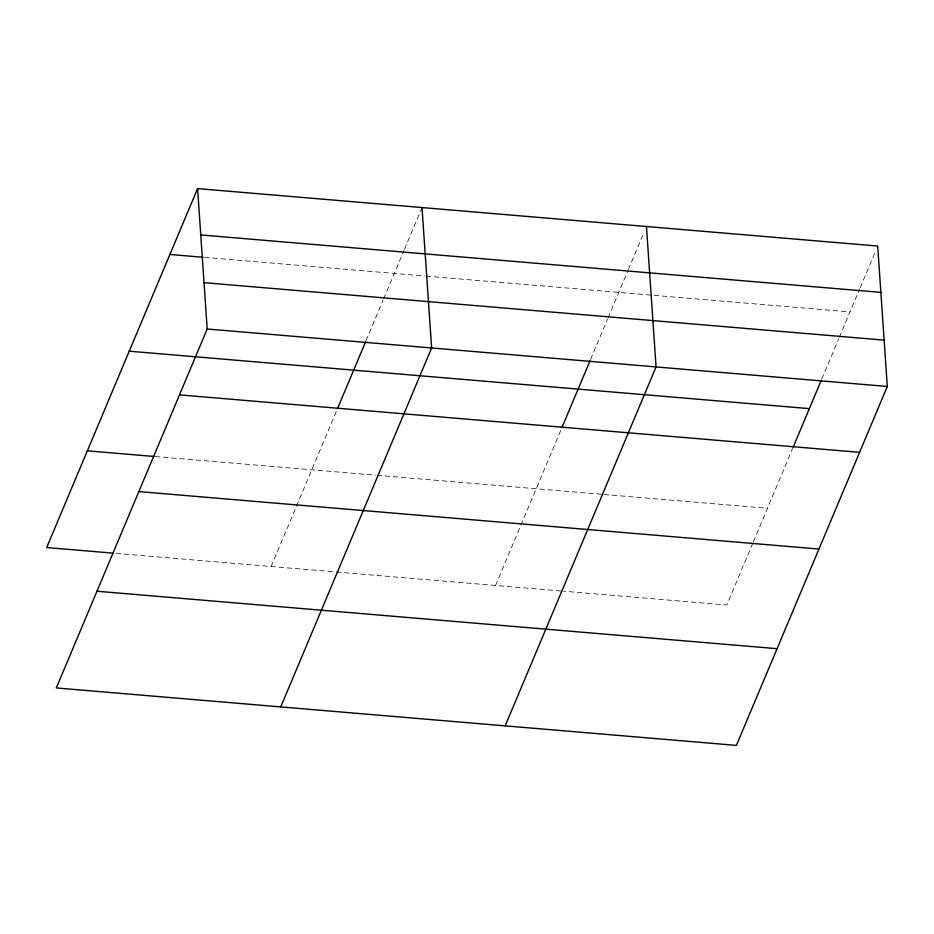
<?xml version="1.0" encoding="UTF-8"?>
<svg xmlns="http://www.w3.org/2000/svg" width="934" height="934" viewBox="0 0 934 934"><rect width="100%" height="100%" fill="white"/><g stroke="black" fill="none" stroke-linecap="round" stroke-linejoin="round"><path stroke-width="0.7" stroke-dasharray="4.67 3.5" d="M271.14 566.494L336.917 410.003M366.093 340.595L383.033 300.293M383.605 298.95L403.943 250.569M404.504 249.226L421.456 208.901M495.569 585.455L561.357 428.963M590.533 359.555L607.474 319.253M608.034 317.91L627.811 270.883M628.372 269.541L644.191 231.889M752.781 543.203L726.804 604.999L563.494 591.199M753.341 541.86L792.592 448.495M821.768 379.087L838.709 338.785M839.269 337.443L859.607 289.073M860.179 287.73L875.427 251.433M204.651 257.399L424.737 275.997M426.184 276.114L849.998 311.921M155.406 456.574L375.503 475.173M376.951 475.289L602.71 494.366M604.146 494.483L767.456 508.283M116.201 553.407L334.851 571.877M336.298 572.005L562.046 591.082"/><path stroke-width="1.4" d="M197.588 188.598L207.196 329.002L56.309 687.949L736.412 745.402L887.3 386.466L877.691 246.051L197.588 188.598L46.7 547.534L113.306 553.162M337.478 408.672L365.533 341.937M280.737 706.91L431.625 347.962L422.016 207.558M561.918 427.632L589.973 360.898M505.177 725.87L656.065 366.922L646.456 226.518M793.153 447.164L821.208 380.43M200.752 234.936L880.867 292.389M169.895 254.468L203.203 257.282M204.021 282.675L884.124 340.128M207.196 329.002L887.3 386.466M129.242 351.184L809.346 408.637M179.503 394.872L859.607 452.336M87.352 450.83L153.958 456.457M138.851 491.588L818.955 549.052M96.961 591.234L777.065 648.686"/></g></svg>
